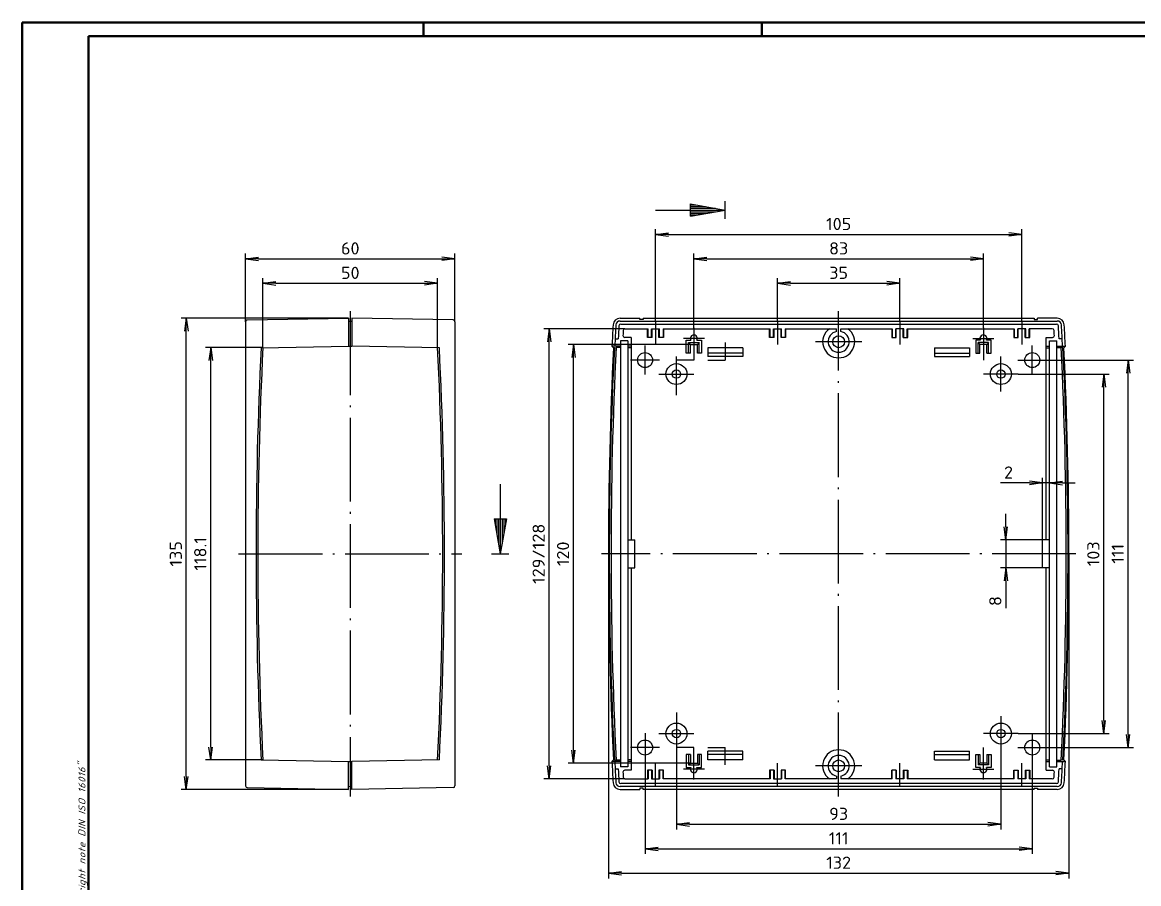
# Model space of a CAD drawing. Header units: millimetres. Extents: x 1 to 593, y 1 to 419.
# Drawn here: x 1 to 321, y 172.2 to 419 of the extents above; entities that cross this region are included whole.
import ezdxf

# ---------------------------------------------------------------- set-up
doc = ezdxf.new("R2010")
doc.units = ezdxf.units.MM
doc.linetypes.add('ACAD_ISO04W100', pattern=[30.5, 24, -3, 0.5, -3])
doc.styles.get("Standard").update_dxf_attribs({"font": 'isocp.shx', "width": 1.2})
doc.dimstyles.new('phoenix', dxfattribs={"dimtxt": 2.5, "dimasz": 3.72, "dimexe": 1.5, "dimexo": 0, "dimgap": 0.5, "dimtad": 1, "dimdec": 6, "dimdsep": 46, "dimtxsty": 'Standard', "dimblk": '_OPEN15', "dimcen": 0, "dimclrd": 1, "dimclre": 1, "dimclrt": 5, "dimadec": 4, "dimazin": 2, "dimtfac": 0.666667, "dimtdec": 6, "dimtmove": 0, "dimatfit": 0, "dimldrblk": '_OPEN15', "dimfxl": 1, "dimtolj": 1, "dimlwd": 25, "dimlwe": 25, "dimarcsym": 0})

# ---------------------------------------------------------------- blocks, each defined once
blk = doc.blocks.new('_OPEN15', base_point=(1, 0))
at = {"color": 0, "linetype": 'ByBlock'}
for p, q in [((1, 0), (0, 0.132)), ((0, 0), (1, 0)), ((1, 0), (0, -0.132))]:
    blk.add_line(p, q, dxfattribs=at)
blk = doc.blocks.new('*D107')
at = {"color": 1, "linetype": 'Continuous', "lineweight": 25}
for p, q in [((65, 333.22), (65, 352.73)), ((125, 333.22), (125, 352.73)), ((68.72, 351.23), (121.28, 351.23))]:
    blk.add_line(p, q, dxfattribs=at)
at = {"color": 1, "linetype": 'Continuous', "lineweight": 25, "xscale": 3.72, "yscale": 3.72, "zscale": 3.72, "rotation": 180}
blk.add_blockref('_OPEN15', (65, 351.23), dxfattribs=at)
at = {"color": 1, "linetype": 'Continuous', "lineweight": 25, "xscale": 3.72, "yscale": 3.72, "zscale": 3.72}
blk.add_blockref('_OPEN15', (125, 351.23), dxfattribs=at)
at = {"color": 5, "linetype": 'Continuous', "insert": (95, 354.23), "char_height": 3.5, "attachment_point": 5}
blk.add_mtext('\\A1;60', dxfattribs=at)
blk = doc.blocks.new('*D106')
at = {"color": 1, "linetype": 'Continuous', "lineweight": 25}
for p, q in [((69.95, 325.8), (69.95, 345.73)), ((120.05, 325.8), (120.05, 345.73)), ((73.67, 344.23), (116.33, 344.23))]:
    blk.add_line(p, q, dxfattribs=at)
at = {"color": 1, "linetype": 'Continuous', "lineweight": 25, "xscale": 3.72, "yscale": 3.72, "zscale": 3.72, "rotation": 180}
blk.add_blockref('_OPEN15', (69.95, 344.23), dxfattribs=at)
at = {"color": 1, "linetype": 'Continuous', "lineweight": 25, "xscale": 3.72, "yscale": 3.72, "zscale": 3.72}
blk.add_blockref('_OPEN15', (120.05, 344.23), dxfattribs=at)
at = {"color": 5, "linetype": 'Continuous', "insert": (95, 347.23), "char_height": 3.5, "attachment_point": 5}
blk.add_mtext('\\A1;50', dxfattribs=at)
blk = doc.blocks.new('*D105')
at = {"color": 1, "linetype": 'Continuous', "lineweight": 25}
for p, q in [((69.95, 325.8), (53.5, 325.8)), ((55, 211.38), (55, 322.08)), ((69.95, 207.66), (53.5, 207.66))]:
    blk.add_line(p, q, dxfattribs=at)
at = {"color": 1, "linetype": 'Continuous', "lineweight": 25, "xscale": 3.72, "yscale": 3.72, "zscale": 3.72}
for p, rotation in [((55, 325.8), 90), ((55, 207.66), 270)]:
    blk.add_blockref('_OPEN15', p, dxfattribs=dict(at, rotation=rotation))
at = {"color": 5, "linetype": 'Continuous', "insert": (52, 266.73), "char_height": 3.5, "attachment_point": 5, "rotation": 90}
blk.add_mtext('\\A1;118.1', dxfattribs=at)
blk = doc.blocks.new('*D86')
at = {"color": 1, "linetype": 'Continuous', "lineweight": 25}
for p, q in [((94.5, 334.23), (46.5, 334.23)), ((48, 202.95), (48, 330.51)), ((94.5, 199.23), (46.5, 199.23))]:
    blk.add_line(p, q, dxfattribs=at)
at = {"color": 1, "linetype": 'Continuous', "lineweight": 25, "xscale": 3.72, "yscale": 3.72, "zscale": 3.72}
for p, rotation in [((48, 334.23), 90), ((48, 199.23), 270)]:
    blk.add_blockref('_OPEN15', p, dxfattribs=dict(at, rotation=rotation))
at = {"color": 5, "linetype": 'Continuous', "insert": (45, 266.73), "char_height": 3.5, "attachment_point": 5, "rotation": 90}
blk.add_mtext('\\A1;135', dxfattribs=at)
blk = doc.blocks.new('*D104')
at = {"color": 1, "linetype": 'Continuous', "lineweight": 25}
for p, q in [((192.5, 326.73), (157.5, 326.73)), ((159, 210.45), (159, 323.01)), ((192.5, 206.73), (157.5, 206.73))]:
    blk.add_line(p, q, dxfattribs=at)
at = {"color": 1, "linetype": 'Continuous', "lineweight": 25, "xscale": 3.72, "yscale": 3.72, "zscale": 3.72}
for p, rotation in [((159, 326.73), 90), ((159, 206.73), 270)]:
    blk.add_blockref('_OPEN15', p, dxfattribs=dict(at, rotation=rotation))
at = {"color": 5, "linetype": 'Continuous', "insert": (156, 266.73), "char_height": 3.5, "attachment_point": 5, "rotation": 90}
blk.add_mtext('\\A1;120', dxfattribs=at)
blk = doc.blocks.new('*D103')
at = {"color": 1, "linetype": 'Continuous', "lineweight": 25}
for p, q in [((173.75, 331.23), (150.5, 331.23)), ((152, 205.95), (152, 327.51)), ((173.75, 202.23), (150.5, 202.23))]:
    blk.add_line(p, q, dxfattribs=at)
at = {"color": 1, "linetype": 'Continuous', "lineweight": 25, "xscale": 3.72, "yscale": 3.72, "zscale": 3.72}
for p, rotation in [((152, 331.23), 90), ((152, 202.23), 270)]:
    blk.add_blockref('_OPEN15', p, dxfattribs=dict(at, rotation=rotation))
at = {"color": 5, "linetype": 'Continuous', "insert": (149, 266.73), "char_height": 3.5, "attachment_point": 5, "rotation": 90}
blk.add_mtext('\\A1;129/128', dxfattribs=at)
blk = doc.blocks.new('*D102')
at = {"color": 1, "linetype": 'Continuous', "lineweight": 25}
for p, q in [((217.5, 333.23), (217.5, 345.73)), ((252.5, 333.23), (252.5, 345.73)), ((221.22, 344.23), (248.78, 344.23))]:
    blk.add_line(p, q, dxfattribs=at)
at = {"color": 1, "linetype": 'Continuous', "lineweight": 25, "xscale": 3.72, "yscale": 3.72, "zscale": 3.72, "rotation": 180}
blk.add_blockref('_OPEN15', (217.5, 344.23), dxfattribs=at)
at = {"color": 1, "linetype": 'Continuous', "lineweight": 25, "xscale": 3.72, "yscale": 3.72, "zscale": 3.72}
blk.add_blockref('_OPEN15', (252.5, 344.23), dxfattribs=at)
at = {"color": 5, "linetype": 'Continuous', "insert": (235, 347.23), "char_height": 3.5, "attachment_point": 5}
blk.add_mtext('\\A1;35', dxfattribs=at)
blk = doc.blocks.new('*D101')
at = {"color": 1, "linetype": 'Continuous', "lineweight": 25}
for p, q in [((193.5, 331.23), (193.5, 352.73)), ((276.5, 331.43), (276.5, 352.73)), ((197.22, 351.23), (272.78, 351.23))]:
    blk.add_line(p, q, dxfattribs=at)
at = {"color": 1, "linetype": 'Continuous', "lineweight": 25, "xscale": 3.72, "yscale": 3.72, "zscale": 3.72, "rotation": 180}
blk.add_blockref('_OPEN15', (193.5, 351.23), dxfattribs=at)
at = {"color": 1, "linetype": 'Continuous', "lineweight": 25, "xscale": 3.72, "yscale": 3.72, "zscale": 3.72}
blk.add_blockref('_OPEN15', (276.5, 351.23), dxfattribs=at)
at = {"color": 5, "linetype": 'Continuous', "insert": (235, 354.23), "char_height": 3.5, "attachment_point": 5}
blk.add_mtext('\\A1;83', dxfattribs=at)
blk = doc.blocks.new('*D100')
at = {"color": 1, "linetype": 'Continuous', "lineweight": 25}
for p, q in [((182.5, 333.23), (182.5, 359.73)), ((287.5, 333.23), (287.5, 359.73)), ((186.22, 358.23), (283.78, 358.23))]:
    blk.add_line(p, q, dxfattribs=at)
at = {"color": 1, "linetype": 'Continuous', "lineweight": 25, "xscale": 3.72, "yscale": 3.72, "zscale": 3.72, "rotation": 180}
blk.add_blockref('_OPEN15', (182.5, 358.23), dxfattribs=at)
at = {"color": 1, "linetype": 'Continuous', "lineweight": 25, "xscale": 3.72, "yscale": 3.72, "zscale": 3.72}
blk.add_blockref('_OPEN15', (287.5, 358.23), dxfattribs=at)
at = {"color": 5, "linetype": 'Continuous', "insert": (235, 361.23), "char_height": 3.5, "attachment_point": 5}
blk.add_mtext('\\A1;105', dxfattribs=at)
blk = doc.blocks.new('*D99')
at = {"color": 1, "linetype": 'Continuous', "lineweight": 25}
for p, q in [((286.5, 318.23), (312.5, 318.23)), ((311, 218.95), (311, 314.51)), ((286.5, 215.23), (312.5, 215.23))]:
    blk.add_line(p, q, dxfattribs=at)
at = {"color": 1, "linetype": 'Continuous', "lineweight": 25, "xscale": 3.72, "yscale": 3.72, "zscale": 3.72}
for p, rotation in [((311, 318.23), 90), ((311, 215.23), 270)]:
    blk.add_blockref('_OPEN15', p, dxfattribs=dict(at, rotation=rotation))
at = {"color": 5, "linetype": 'Continuous', "insert": (308, 266.73), "char_height": 3.5, "attachment_point": 5, "rotation": 90}
blk.add_mtext('\\A1;103', dxfattribs=at)
blk = doc.blocks.new('*D98')
at = {"color": 1, "linetype": 'Continuous', "lineweight": 25}
for p, q in [((294.65, 322.23), (319.5, 322.23)), ((318, 214.95), (318, 318.51)), ((294.65, 211.23), (319.5, 211.23))]:
    blk.add_line(p, q, dxfattribs=at)
at = {"color": 1, "linetype": 'Continuous', "lineweight": 25, "xscale": 3.72, "yscale": 3.72, "zscale": 3.72}
for p, rotation in [((318, 322.23), 90), ((318, 211.23), 270)]:
    blk.add_blockref('_OPEN15', p, dxfattribs=dict(at, rotation=rotation))
at = {"color": 5, "linetype": 'Continuous', "insert": (315, 266.73), "char_height": 3.5, "attachment_point": 5, "rotation": 90}
blk.add_mtext('\\A1;111', dxfattribs=at)
blk = doc.blocks.new('*D97')
at = {"color": 1, "linetype": 'Continuous', "lineweight": 25}
for p, q in [((282.91, 274.45), (282.91, 278.17)), ((293.4, 270.73), (281.41, 270.73)), ((282.91, 270.73), (282.91, 262.73)), ((293.4, 262.73), (281.41, 262.73)), ((282.91, 259.01), (282.91, 251.11))]:
    blk.add_line(p, q, dxfattribs=at)
at = {"color": 1, "linetype": 'Continuous', "lineweight": 25, "xscale": 3.72, "yscale": 3.72, "zscale": 3.72}
for p, rotation in [((282.91, 270.73), 270), ((282.91, 262.73), 90)]:
    blk.add_blockref('_OPEN15', p, dxfattribs=dict(at, rotation=rotation))
at = {"color": 5, "linetype": 'Continuous', "insert": (279.91, 253.2), "char_height": 3.5, "attachment_point": 5, "rotation": 90}
blk.add_mtext('\\A1;8', dxfattribs=at)
blk = doc.blocks.new('*D96')
at = {"color": 1, "linetype": 'Continuous', "lineweight": 25}
for p, q in [((293.4, 270.73), (293.4, 288.52)), ((295.4, 270.73), (295.4, 288.52)), ((289.68, 287.02), (281.42, 287.02)), ((295.4, 287.02), (293.4, 287.02)), ((299.12, 287.02), (302.84, 287.02))]:
    blk.add_line(p, q, dxfattribs=at)
at = {"color": 1, "linetype": 'Continuous', "lineweight": 25, "xscale": 3.72, "yscale": 3.72, "zscale": 3.72}
blk.add_blockref('_OPEN15', (293.4, 287.02), dxfattribs=at)
at = {"color": 1, "linetype": 'Continuous', "lineweight": 25, "xscale": 3.72, "yscale": 3.72, "zscale": 3.72, "rotation": 180}
blk.add_blockref('_OPEN15', (295.4, 287.02), dxfattribs=at)
at = {"color": 5, "linetype": 'Continuous', "insert": (283.69, 290.02), "char_height": 3.5, "attachment_point": 5}
blk.add_mtext('\\A1;2', dxfattribs=at)
blk = doc.blocks.new('*D95')
at = {"color": 1, "linetype": 'Continuous', "lineweight": 25}
for p, q in [((188.5, 210.23), (188.5, 187.73)), ((281.5, 210.23), (281.5, 187.73)), ((192.22, 189.23), (277.78, 189.23))]:
    blk.add_line(p, q, dxfattribs=at)
at = {"color": 1, "linetype": 'Continuous', "lineweight": 25, "xscale": 3.72, "yscale": 3.72, "zscale": 3.72, "rotation": 180}
blk.add_blockref('_OPEN15', (188.5, 189.23), dxfattribs=at)
at = {"color": 1, "linetype": 'Continuous', "lineweight": 25, "xscale": 3.72, "yscale": 3.72, "zscale": 3.72}
blk.add_blockref('_OPEN15', (281.5, 189.23), dxfattribs=at)
at = {"color": 5, "linetype": 'Continuous', "insert": (235, 192.23), "char_height": 3.5, "attachment_point": 5}
blk.add_mtext('\\A1;93', dxfattribs=at)
blk = doc.blocks.new('*D94')
at = {"color": 1, "linetype": 'Continuous', "lineweight": 25}
for p, q in [((179.5, 207.08), (179.5, 180.73)), ((290.5, 207.08), (290.5, 180.73)), ((183.22, 182.23), (286.78, 182.23))]:
    blk.add_line(p, q, dxfattribs=at)
at = {"color": 1, "linetype": 'Continuous', "lineweight": 25, "xscale": 3.72, "yscale": 3.72, "zscale": 3.72, "rotation": 180}
blk.add_blockref('_OPEN15', (179.5, 182.23), dxfattribs=at)
at = {"color": 1, "linetype": 'Continuous', "lineweight": 25, "xscale": 3.72, "yscale": 3.72, "zscale": 3.72}
blk.add_blockref('_OPEN15', (290.5, 182.23), dxfattribs=at)
at = {"color": 5, "linetype": 'Continuous', "insert": (235, 185.23), "char_height": 3.5, "attachment_point": 5}
blk.add_mtext('\\A1;111', dxfattribs=at)
blk = doc.blocks.new('*D85')
at = {"color": 1, "linetype": 'Continuous', "lineweight": 25}
for p, q in [((169, 266.73), (169, 173.73)), ((301, 266.73), (301, 173.73)), ((172.72, 175.23), (297.28, 175.23))]:
    blk.add_line(p, q, dxfattribs=at)
at = {"color": 1, "linetype": 'Continuous', "lineweight": 25, "xscale": 3.72, "yscale": 3.72, "zscale": 3.72, "rotation": 180}
blk.add_blockref('_OPEN15', (169, 175.23), dxfattribs=at)
at = {"color": 1, "linetype": 'Continuous', "lineweight": 25, "xscale": 3.72, "yscale": 3.72, "zscale": 3.72}
blk.add_blockref('_OPEN15', (301, 175.23), dxfattribs=at)
at = {"color": 5, "linetype": 'Continuous', "insert": (235, 178.23), "char_height": 3.5, "attachment_point": 5}
blk.add_mtext('\\A1;132', dxfattribs=at)

msp = doc.modelspace()

# ---------------------------------------------------------------- linework, layer by layer
at = {"color": 1, "linetype": 'Continuous', "lineweight": 50}
for p, q in [((1, 1), (1, 419)), ((1, 419), (593, 419)), ((116, 419), (116, 415)), ((213, 419), (213, 415))]:
    msp.add_line(p, q, dxfattribs=at)
at = {"color": 3, "linetype": 'Continuous', "lineweight": 50}
for p, q in [((20, 415), (589, 415)), ((20, 5), (20, 415))]:
    msp.add_line(p, q, dxfattribs=at)
at = {"color": 3, "linetype": 'Continuous'}
for p, q in [((182.5, 365.227033), (202.5, 365.227033)), ((192.5, 363.463763), (192.5, 366.990303)), ((192.5, 366.990303), (202.5, 365.227033)), ((192.5, 366.727033), (193.993077, 366.727033)), ((192.5, 366.227033), (196.828718, 366.227033)), ((192.5, 365.727033), (199.664359, 365.727033)), ((192.5, 363.463763), (202.5, 365.227033)), ((202.5, 362.727033), (202.5, 367.727033)), ((192.5, 364.727033), (199.664359, 364.727033)), ((192.5, 364.227033), (196.828718, 364.227033)), ((192.5, 363.727033), (193.993077, 363.727033)), ((202.5, 327.227033), (202.5, 322.227033)), ((188.5, 312.227033), (188.5, 322.227033)), ((193.5, 322.227033), (188.5, 322.227033)), ((197.5, 322.227033), (202.5, 322.227033)), ((138, 286.727033), (138, 266.727033)), ((136.23673, 276.727033), (139.76327, 276.727033)), ((136.23673, 276.727033), (138, 266.727033)), ((136.5, 276.727033), (136.5, 275.233956)), ((137, 276.727033), (137, 272.398315)), ((137.5, 276.727033), (137.5, 269.562674)), ((139.76327, 276.727033), (138, 266.727033)), ((138.5, 276.727033), (138.5, 269.562674)), ((139, 276.727033), (139, 272.398315)), ((139.5, 276.727033), (139.5, 275.233956)), ((135.5, 266.727033), (140.5, 266.727033)), ((188.5, 221.227033), (188.5, 211.227033)), ((193.5, 211.227033), (188.5, 211.227033)), ((197.5, 211.227033), (202.5, 211.227033)), ((202.5, 206.227033), (202.5, 211.227033))]:
    msp.add_line(p, q, dxfattribs=at)
at = {"color": 1, "linetype": 'ACAD_ISO04W100'}
for p, q in [((95, 336.227033), (95, 197.227033)), ((235, 197.227033), (235, 336.227033)), ((182.5, 333.227033), (182.5, 326.727033)), ((217.5, 333.227033), (217.5, 326.727033)), ((252.5, 333.227033), (252.5, 326.727033)), ((287.5, 333.227033), (287.5, 326.727033)), ((193.5, 331.427033), (193.5, 322.227033)), ((276.5, 331.427033), (276.5, 322.227033)), ((196.5, 328.427033), (190.5, 328.427033)), ((241.6, 327.477033), (228.4, 327.477033)), ((273.5, 328.427033), (279.5, 328.427033)), ((179.5, 318.077033), (179.5, 326.377033)), ((188.5, 313.227033), (188.5, 323.227033)), ((281.5, 313.227033), (281.5, 323.227033)), ((290.5, 318.077033), (290.5, 326.377033)), ((183.65, 322.227033), (175.35, 322.227033)), ((286.35, 322.227033), (294.65, 322.227033)), ((183.5, 318.227033), (193.5, 318.227033)), ((286.5, 318.227033), (276.5, 318.227033)), ((63, 266.727033), (127, 266.727033)), ((303, 266.727033), (167, 266.727033)), ((188.5, 220.227033), (188.5, 210.227033)), ((281.5, 220.227033), (281.5, 210.227033)), ((179.5, 215.377033), (179.5, 207.077033)), ((183.5, 215.227033), (193.5, 215.227033)), ((286.5, 215.227033), (276.5, 215.227033)), ((290.5, 215.377033), (290.5, 207.077033)), ((183.65, 211.227033), (175.35, 211.227033)), ((193.5, 202.027033), (193.5, 211.227033)), ((276.5, 202.027033), (276.5, 211.227033)), ((286.35, 211.227033), (294.65, 211.227033)), ((182.5, 200.227033), (182.5, 206.727033)), ((196.5, 205.027033), (190.5, 205.027033)), ((217.5, 200.227033), (217.5, 206.727033)), ((241.6, 205.977033), (228.4, 205.977033)), ((252.5, 200.227033), (252.5, 206.727033)), ((273.5, 205.027033), (279.5, 205.027033)), ((287.5, 200.227033), (287.5, 206.727033))]:
    msp.add_line(p, q, dxfattribs=at)
at = {"color": 7, "linetype": 'Continuous'}
for p, q in [((65, 333.22076), (65, 200.233306)), ((65.491274, 333.720684), (94.5, 334.227033)), ((94.5, 334.227033), (94.5, 326.227033)), ((94.5, 333.339545), (95.5, 333.427033)), ((95.5, 334.227033), (95.5, 326.227033)), ((124.508726, 333.720684), (95.5, 334.227033)), ((125, 333.22076), (125, 200.233306)), ((172.329369, 334.227033), (178, 334.227033)), ((172.329369, 333.427033), (297.670631, 333.427033)), ((178, 333.827033), (178, 334.227033)), ((179, 333.827033), (178, 333.827033)), ((179, 334.227033), (179, 333.827033)), ((179, 334.227033), (291, 334.227033)), ((291, 334.227033), (291, 333.827033)), ((291, 333.827033), (292, 333.827033)), ((292, 333.827033), (292, 334.227033)), ((297.670631, 334.227033), (292, 334.227033)), ((172.518733, 332.527033), (297.481267, 332.527033)), ((173.750326, 331.227033), (180.35, 331.227033)), ((180.2, 328.727033), (180.2, 331.227033)), ((180.35, 328.727033), (180.35, 331.227033)), ((181.35, 328.727033), (181.35, 331.227033)), ((181.35, 331.227033), (183.65, 331.227033)), ((181.5, 328.727033), (181.5, 331.227033)), ((183.5, 328.727033), (183.5, 331.227033)), ((183.65, 328.727033), (183.65, 331.227033)), ((184.65, 331.227033), (184.65, 328.727033)), ((184.65, 331.227033), (215.35, 331.227033)), ((184.8, 331.227033), (184.8, 328.727033)), ((215.2, 328.727033), (215.2, 331.227033)), ((215.35, 328.727033), (215.35, 331.227033)), ((216.35, 328.727033), (216.35, 331.227033)), ((216.35, 331.227033), (218.65, 331.227033)), ((216.5, 328.727033), (216.5, 331.227033)), ((218.5, 328.727033), (218.5, 331.227033)), ((218.65, 328.727033), (218.65, 331.227033)), ((219.65, 331.227033), (219.65, 328.727033)), ((219.65, 331.227033), (234.4, 331.227033)), ((219.8, 331.227033), (219.8, 328.727033)), ((234.4, 330.416421), (234.4, 331.227033)), ((235.6, 331.227033), (250.35, 331.227033)), ((235.6, 330.416421), (235.6, 331.227033)), ((250.2, 331.227033), (250.2, 328.727033)), ((250.35, 331.227033), (250.35, 328.727033)), ((251.35, 328.727033), (251.35, 331.227033)), ((253.65, 331.227033), (251.35, 331.227033)), ((251.5, 328.727033), (251.5, 331.227033)), ((253.5, 328.727033), (253.5, 331.227033)), ((253.65, 328.727033), (253.65, 331.227033)), ((254.65, 328.727033), (254.65, 331.227033)), ((254.65, 331.227033), (285.35, 331.227033)), ((254.8, 328.727033), (254.8, 331.227033)), ((285.2, 331.227033), (285.2, 328.727033)), ((285.35, 331.227033), (285.35, 328.727033)), ((286.35, 328.727033), (286.35, 331.227033)), ((288.65, 331.227033), (286.35, 331.227033)), ((286.5, 328.727033), (286.5, 331.227033)), ((288.5, 328.727033), (288.5, 331.227033)), ((288.65, 328.727033), (288.65, 331.227033)), ((296.249674, 331.227033), (289.65, 331.227033)), ((289.65, 328.727033), (289.65, 331.227033)), ((289.8, 328.727033), (289.8, 331.227033)), ((170.920607, 328.327033), (171.821798, 328.327033)), ((172.5, 327.727033), (172.5, 205.727033)), ((174.6, 327.727033), (172.5, 327.727033)), ((175.5, 328.727033), (173.670921, 328.727033)), ((174.6, 327.727033), (174.6, 205.727033)), ((175.5, 328.727033), (175.5, 270.727033)), ((181.5, 328.727033), (180.2, 328.727033)), ((184.8, 328.727033), (183.5, 328.727033)), ((191.3, 324.227033), (191.3, 327.927033)), ((191.3, 327.927033), (192.633975, 327.927033)), ((192, 327.227033), (195, 327.227033)), ((192, 327.227033), (192.5, 326.727033)), ((192, 324.227033), (192, 327.227033)), ((192.5, 326.727033), (194.5, 326.727033)), ((192.5, 324.227033), (192.5, 326.727033)), ((194.366025, 327.927033), (195.7, 327.927033)), ((195, 327.227033), (194.5, 326.727033)), ((194.5, 324.227033), (194.5, 326.727033)), ((195, 324.227033), (195, 327.227033)), ((195.7, 327.927033), (195.7, 324.227033)), ((216.5, 328.727033), (215.2, 328.727033)), ((219.8, 328.727033), (218.5, 328.727033)), ((250.2, 328.727033), (251.5, 328.727033)), ((253.5, 328.727033), (254.8, 328.727033)), ((274.3, 327.927033), (274.3, 324.227033)), ((275.633975, 327.927033), (274.3, 327.927033)), ((275, 324.227033), (275, 327.227033)), ((275, 327.227033), (275.5, 326.727033)), ((278, 327.227033), (275, 327.227033)), ((277.5, 326.727033), (275.5, 326.727033)), ((275.5, 324.227033), (275.5, 326.727033)), ((278.7, 327.927033), (277.366025, 327.927033)), ((278, 327.227033), (277.5, 326.727033)), ((277.5, 324.227033), (277.5, 326.727033)), ((278, 324.227033), (278, 327.227033)), ((278.7, 324.227033), (278.7, 327.927033)), ((285.2, 328.727033), (286.5, 328.727033)), ((288.5, 328.727033), (289.8, 328.727033)), ((294.5, 328.727033), (296.329079, 328.727033)), ((294.5, 270.727033), (294.5, 328.727033)), ((295.4, 205.727033), (295.4, 327.727033)), ((295.4, 327.727033), (297.5, 327.727033)), ((297.5, 205.727033), (297.5, 327.727033)), ((299.079393, 328.327033), (298.178202, 328.327033)), ((69.453782, 325.78985), (94.5, 326.227033)), ((94.5, 326.227033), (95.5, 326.227033)), ((120.546218, 325.78985), (95.5, 326.227033)), ((172.5, 326.227033), (170.013453, 326.227033)), ((170.454388, 325.78985), (170.013453, 326.227033)), ((170.704692, 325.78985), (170.454388, 325.78985)), ((170.704692, 325.78985), (171.20573, 325.798596)), ((172.5, 325.798596), (171.20573, 325.798596)), ((175.5, 326.227033), (174.6, 326.227033)), ((175.5, 325.781929), (174.6, 325.781929)), ((192.5, 324.227033), (191.3, 324.227033)), ((195.7, 324.227033), (194.5, 324.227033)), ((197.5, 325.727033), (197.5, 323.227033)), ((207.5, 325.727033), (197.5, 325.727033)), ((207.5, 324.227033), (197.5, 324.227033)), ((207.5, 323.227033), (197.5, 323.227033)), ((207.5, 325.727033), (207.5, 323.227033)), ((262.5, 325.727033), (262.5, 323.227033)), ((262.5, 325.727033), (272.5, 325.727033)), ((262.5, 324.227033), (272.5, 324.227033)), ((262.5, 323.227033), (272.5, 323.227033)), ((272.5, 325.727033), (272.5, 323.227033)), ((274.3, 324.227033), (275.5, 324.227033)), ((277.5, 324.227033), (278.7, 324.227033)), ((294.5, 326.227033), (295.4, 326.227033)), ((294.5, 325.781929), (295.4, 325.781929)), ((297.5, 326.227033), (299.986547, 326.227033)), ((297.5, 325.798596), (298.79427, 325.798596)), ((299.295308, 325.78985), (298.79427, 325.798596)), ((299.295308, 325.78985), (299.545612, 325.78985)), ((299.545612, 325.78985), (299.986547, 326.227033)), ((174.6, 270.727033), (176.6, 270.727033)), ((176.6, 262.727033), (176.6, 270.727033)), ((295.4, 270.727033), (293.4, 270.727033)), ((293.4, 262.727033), (293.4, 270.727033)), ((174.6, 262.727033), (176.6, 262.727033)), ((175.5, 262.727033), (175.5, 204.727033)), ((295.4, 262.727033), (293.4, 262.727033)), ((294.5, 204.727033), (294.5, 262.727033)), ((192.5, 209.227033), (191.3, 209.227033)), ((191.3, 209.227033), (191.3, 205.527033)), ((192, 209.227033), (192, 206.227033)), ((192.5, 209.227033), (192.5, 206.727033)), ((195.7, 209.227033), (194.5, 209.227033)), ((194.5, 209.227033), (194.5, 206.727033)), ((195, 209.227033), (195, 206.227033)), ((195.7, 205.527033), (195.7, 209.227033)), ((197.5, 207.727033), (197.5, 210.227033)), ((207.5, 210.227033), (197.5, 210.227033)), ((207.5, 209.227033), (197.5, 209.227033)), ((207.5, 207.727033), (207.5, 210.227033)), ((262.5, 207.727033), (262.5, 210.227033)), ((262.5, 210.227033), (272.5, 210.227033)), ((262.5, 209.227033), (272.5, 209.227033)), ((272.5, 207.727033), (272.5, 210.227033)), ((274.3, 209.227033), (275.5, 209.227033)), ((274.3, 205.527033), (274.3, 209.227033)), ((275, 209.227033), (275, 206.227033)), ((275.5, 209.227033), (275.5, 206.727033)), ((277.5, 209.227033), (277.5, 206.727033)), ((277.5, 209.227033), (278.7, 209.227033)), ((278, 209.227033), (278, 206.227033)), ((278.7, 209.227033), (278.7, 205.527033)), ((69.453782, 207.664217), (94.5, 207.227033)), ((94.5, 207.227033), (95.5, 207.227033)), ((94.5, 199.227033), (94.5, 207.227033)), ((120.546218, 207.664217), (95.5, 207.227033)), ((95.5, 199.227033), (95.5, 207.227033)), ((170.454388, 207.664217), (170.013453, 207.227033)), ((172.5, 207.227033), (170.013453, 207.227033)), ((170.704692, 207.664217), (170.454388, 207.664217)), ((170.704692, 207.664217), (171.20573, 207.655471)), ((170.920607, 205.127033), (171.821798, 205.127033)), ((172.5, 207.655471), (171.20573, 207.655471)), ((174.6, 205.727033), (172.5, 205.727033)), ((175.5, 207.672137), (174.6, 207.672137)), ((175.5, 207.227033), (174.6, 207.227033)), ((191.3, 205.527033), (192.633975, 205.527033)), ((192, 206.227033), (192.5, 206.727033)), ((192, 206.227033), (195, 206.227033)), ((192.5, 206.727033), (194.5, 206.727033)), ((194.366025, 205.527033), (195.7, 205.527033)), ((195, 206.227033), (194.5, 206.727033)), ((207.5, 207.727033), (197.5, 207.727033)), ((262.5, 207.727033), (272.5, 207.727033)), ((275.633975, 205.527033), (274.3, 205.527033)), ((275, 206.227033), (275.5, 206.727033)), ((278, 206.227033), (275, 206.227033)), ((277.5, 206.727033), (275.5, 206.727033)), ((278.7, 205.527033), (277.366025, 205.527033)), ((278, 206.227033), (277.5, 206.727033)), ((294.5, 207.672137), (295.4, 207.672137)), ((294.5, 207.227033), (295.4, 207.227033)), ((295.4, 205.727033), (297.5, 205.727033)), ((297.5, 207.655471), (298.79427, 207.655471)), ((297.5, 207.227033), (299.986547, 207.227033)), ((299.079393, 205.127033), (298.178202, 205.127033)), ((299.295308, 207.664217), (298.79427, 207.655471)), ((299.295308, 207.664217), (299.545612, 207.664217)), ((299.545612, 207.664217), (299.986547, 207.227033)), ((175.5, 204.727033), (173.670921, 204.727033)), ((173.750326, 202.227033), (180.35, 202.227033)), ((181.5, 204.727033), (180.2, 204.727033)), ((180.2, 204.727033), (180.2, 202.227033)), ((180.35, 204.727033), (180.35, 202.227033)), ((181.35, 204.727033), (181.35, 202.227033)), ((181.35, 202.227033), (183.65, 202.227033)), ((181.5, 204.727033), (181.5, 202.227033)), ((184.8, 204.727033), (183.5, 204.727033)), ((183.5, 204.727033), (183.5, 202.227033)), ((183.65, 204.727033), (183.65, 202.227033)), ((184.65, 202.227033), (184.65, 204.727033)), ((215.35, 202.227033), (184.65, 202.227033)), ((184.8, 202.227033), (184.8, 204.727033)), ((216.5, 204.727033), (215.2, 204.727033)), ((215.2, 204.727033), (215.2, 202.227033)), ((215.35, 204.727033), (215.35, 202.227033)), ((216.35, 204.727033), (216.35, 202.227033)), ((216.35, 202.227033), (218.65, 202.227033)), ((216.5, 204.727033), (216.5, 202.227033)), ((219.8, 204.727033), (218.5, 204.727033)), ((218.5, 204.727033), (218.5, 202.227033)), ((218.65, 204.727033), (218.65, 202.227033)), ((219.65, 202.227033), (219.65, 204.727033)), ((234.4, 202.227033), (219.65, 202.227033)), ((219.8, 202.227033), (219.8, 204.727033)), ((234.4, 203.037646), (234.4, 202.227033)), ((235.6, 203.037646), (235.6, 202.227033)), ((250.35, 202.227033), (235.6, 202.227033)), ((250.2, 202.227033), (250.2, 204.727033)), ((251.5, 204.727033), (250.2, 204.727033)), ((250.35, 202.227033), (250.35, 204.727033)), ((251.35, 204.727033), (251.35, 202.227033)), ((253.65, 202.227033), (251.35, 202.227033)), ((251.5, 204.727033), (251.5, 202.227033)), ((253.5, 204.727033), (254.8, 204.727033)), ((253.5, 204.727033), (253.5, 202.227033)), ((253.65, 204.727033), (253.65, 202.227033)), ((254.65, 204.727033), (254.65, 202.227033)), ((285.35, 202.227033), (254.65, 202.227033)), ((254.8, 204.727033), (254.8, 202.227033)), ((285.2, 204.727033), (286.5, 204.727033)), ((285.2, 202.227033), (285.2, 204.727033)), ((285.35, 202.227033), (285.35, 204.727033)), ((286.35, 204.727033), (286.35, 202.227033)), ((288.65, 202.227033), (286.35, 202.227033)), ((286.5, 204.727033), (286.5, 202.227033)), ((288.5, 204.727033), (289.8, 204.727033)), ((288.5, 204.727033), (288.5, 202.227033)), ((288.65, 204.727033), (288.65, 202.227033)), ((289.65, 204.727033), (289.65, 202.227033)), ((296.249674, 202.227033), (289.65, 202.227033)), ((289.8, 204.727033), (289.8, 202.227033)), ((294.5, 204.727033), (296.329079, 204.727033)), ((65.491274, 199.733382), (94.5, 199.227033)), ((94.5, 200.114522), (95.5, 200.027033)), ((124.508726, 199.733382), (95.5, 199.227033)), ((297.670631, 200.027033), (172.329369, 200.027033)), ((172.329369, 199.227033), (178, 199.227033)), ((297.481267, 200.927033), (172.518733, 200.927033)), ((178, 199.627033), (178, 199.227033)), ((179, 199.627033), (178, 199.627033)), ((179, 199.227033), (179, 199.627033)), ((291, 199.227033), (179, 199.227033)), ((291, 199.627033), (292, 199.627033)), ((291, 199.227033), (291, 199.627033)), ((292, 199.627033), (292, 199.227033)), ((297.670631, 199.227033), (292, 199.227033))]:
    msp.add_line(p, q, dxfattribs=at)
for centre, radius in [((235, 327.477033), 1.7), ((179.5, 322.227033), 2.15), ((290.5, 322.227033), 2.15), ((188.5, 318.227033), 3), ((281.5, 318.227033), 3), ((188.5, 318.227033), 1.2), ((281.5, 318.227033), 1.2), ((188.5, 215.227033), 3), ((281.5, 215.227033), 3), ((188.5, 215.227033), 1.2), ((281.5, 215.227033), 1.2), ((179.5, 211.227033), 2.15), ((290.5, 211.227033), 2.15), ((235, 205.977033), 1.7)]:
    msp.add_circle(centre, radius, dxfattribs=at)
for centre, radius, start, end in [((65.5, 333.22076), 0.5, 91, 180), ((124.5, 333.22076), 0.5, 0, 89), ((172.329369, 332.227033), 2, 90, 176.86582152), ((172.329369, 332.227033), 1.2, 90, 176.86582152), ((297.670631, 332.227033), 2, 3.13417848, 90), ((297.670631, 332.227033), 1.2, 3.13417848, 90), ((1368.537441, 266.727033), 1200, 176.86582152, 177.157918908), ((1368.537441, 266.727033), 1199.2, 176.86582152, 177.156021365), ((1368.537441, 266.727033), 1198.3, 176.874878802, 177.053345289), ((172.518733, 332.027033), 0.5, 90, 176.8748788), ((1368.537441, 266.727033), 1197, 176.933823046, 177.005752849), ((173.750326, 330.727033), 0.5, 90, 176.93382305), ((235, 327.477033), 4.6, 125.39113728, 54.60886272), ((235, 327.477033), 3, 101.53695903, 78.46304097), ((296.249674, 330.727033), 0.5, 3.06617695, 90), ((-898.537441, 266.727033), 1197, 2.994247151, 3.066176954), ((297.481267, 332.027033), 0.5, 3.1251212, 90), ((-898.537441, 266.727033), 1198.3, 2.946654711, 3.125121198), ((-898.537441, 266.727033), 1199.2, 2.843978635, 3.13417848), ((-898.537441, 266.727033), 1200, 2.842081092, 3.13417848), ((173.670921, 329.227033), 0.5, 177.00575285, 270), ((193.5, 328.427033), 1, 330, 210), ((276.5, 328.427033), 1, 330, 210), ((296.329079, 329.227033), 0.5, 270, 2.99424715), ((1268.5, 266.727033), 1200.5, 177.179994346, 182.820005654), ((1268.5, 266.727033), 1200, 177.178400313, 182.821599687), ((-1078.5, 266.727033), 1200, 357.178400313, 2.821599687), ((-1078.5, 266.727033), 1200.5, 357.179994346, 2.820005654), ((1369, 266.727033), 1200, 177.178818394, 182.821181606), ((1369, 266.727033), 1199.75, 177.178230049, 182.821769951), ((-899, 266.727033), 1199.75, 357.178230049, 2.821769951), ((-899, 266.727033), 1200, 357.178818394, 2.821181606), ((235, 205.977033), 4.6, 305.39113728, 234.60886272), ((235, 205.977033), 3, 281.53695903, 258.46304097), ((1368.537441, 266.727033), 1200, 182.842081092, 183.13417848), ((1368.537441, 266.727033), 1199.2, 182.843978635, 183.13417848), ((1368.537441, 266.727033), 1198.3, 182.946654711, 183.125121198), ((193.5, 205.027033), 1, 150, 30), ((276.5, 205.027033), 1, 150, 30), ((-898.537441, 266.727033), 1198.3, 356.874878802, 357.053345289), ((-898.537441, 266.727033), 1199.2, 356.86582152, 357.156021365), ((-898.537441, 266.727033), 1200, 356.86582152, 357.157918908), ((173.670921, 204.227033), 0.5, 90, 182.99424715), ((1368.537441, 266.727033), 1197, 182.994247151, 183.066176954), ((173.750326, 202.727033), 0.5, 183.06617695, 270), ((296.249674, 202.727033), 0.5, 270, 356.93382305), ((296.329079, 204.227033), 0.5, 357.00575285, 90), ((-898.537441, 266.727033), 1197, 356.933823046, 357.005752849), ((65.5, 200.233306), 0.5, 180, 269), ((124.5, 200.233306), 0.5, 271, 0), ((172.329369, 201.227033), 2, 183.13417848, 270), ((172.329369, 201.227033), 1.2, 183.13417848, 270), ((172.518733, 201.427033), 0.5, 183.1251212, 270), ((297.481267, 201.427033), 0.5, 270, 356.8748788), ((297.670631, 201.227033), 1.2, 270, 356.86582152), ((297.670631, 201.227033), 2, 270, 356.86582152)]:
    msp.add_arc(centre, radius, start, end, dxfattribs=at)
at = {"color": 1, "linetype": 'Continuous'}
for centre, start, end in [((1369, 266.727033), 177.176634281, 182.823365719), ((-899, 266.727033), 357.176634281, 2.823365719)]:
    msp.add_arc(centre, 1199.25, start, end, dxfattribs=at)

# ---------------------------------------------------------------- texts
at = {"color": 7, "linetype": 'Continuous', "lineweight": 50, "insert": (19.702487, 55.393512), "char_height": 2, "attachment_point": 7, "rotation": 90}
msp.add_mtext('{\\T1.1;\\C1;"Schutzvermerk nach DIN ISO 16016 beachten" \\Q20;"Please pay attention to copyright note DIN ISO 16016"}', dxfattribs=at)

# ---------------------------------------------------------------- dimensions: what is measured, and where the dimension line sits
at = {"color": 7, "linetype": 'Continuous'}
for base, p1, p2, picture, middle in [((287.5, 358.227033), (182.5, 333.227033), (287.5, 333.227033), '*D100', (235, 358.227033)), ((125, 351.227033), (65, 333.22076), (125, 333.22076), '*D107', (95, 351.227033)), ((276.5, 351.227033), (193.5, 331.227033), (276.5, 331.427033), '*D101', (235, 351.227033)), ((252.5, 344.227033), (217.5, 333.227033), (252.5, 333.227033), '*D102', (235, 344.227033)), ((295.4, 287.024587), (293.4, 270.727033), (295.4, 270.727033), '*D96', (283.690549, 287.024587)), ((301, 175.227033), (169, 266.727033), (301, 266.727033), '*D85', (235, 175.227033)), ((281.5, 189.227033), (188.5, 210.227033), (281.5, 210.227033), '*D95', (235, 189.227033)), ((290.5, 182.227033), (179.5, 207.077033), (290.5, 207.077033), '*D94', (235, 182.227033))]:
    dim = msp.add_linear_dim(base=base, p1=p1, p2=p2, dimstyle='phoenix', override={"dimtxt": 3.5, "dimgap": 1.25, "dimdec": 5}, dxfattribs=at)
    dim.commit()
    dim.dimension.update_dxf_attribs({"geometry": picture, "text_midpoint": middle, "dimtype": 160})
dim = msp.add_linear_dim(base=(120.045181, 344.227033), p1=(69.954819, 325.798596), p2=(120.045181, 325.798596), text='50', dimstyle='phoenix', override={"dimtxt": 3.5, "dimgap": 1.25, "dimdec": 5}, dxfattribs=at)
dim.commit()
dim.dimension.update_dxf_attribs({"geometry": '*D106', "text_midpoint": (95, 344.227033), "dimtype": 160})
for base, p1, p2, picture, middle in [((48, 334.227033), (94.5, 199.227033), (94.5, 334.227033), '*D86', (48, 266.727033)), ((159, 326.727033), (192.5, 206.727033), (192.5, 326.727033), '*D104', (159, 266.727033)), ((318, 322.227033), (294.65, 211.227033), (294.65, 322.227033), '*D98', (318, 266.727033)), ((311, 318.227033), (286.5, 215.227033), (286.5, 318.227033), '*D99', (311, 266.727033)), ((282.908869, 270.727033), (293.4, 262.727033), (293.4, 270.727033), '*D97', (282.908869, 253.197033))]:
    dim = msp.add_linear_dim(base=base, p1=p1, p2=p2, angle=90, dimstyle='phoenix', override={"dimtxt": 3.5, "dimgap": 1.25, "dimdec": 5}, dxfattribs=at)
    dim.commit()
    dim.dimension.update_dxf_attribs({"geometry": picture, "text_midpoint": middle, "dimtype": 160})
for base, p1, p2, text, picture, middle in [((152, 331.227033), (173.750326, 202.227033), (173.750326, 331.227033), '129/128', '*D103', (152, 266.727033)), ((55, 325.798596), (69.954819, 207.655471), (69.954819, 325.798596), '118.1', '*D105', (55, 266.727033))]:
    dim = msp.add_linear_dim(base=base, p1=p1, p2=p2, angle=90, text=text, dimstyle='phoenix', override={"dimtxt": 3.5, "dimgap": 1.25, "dimdec": 5}, dxfattribs=at)
    dim.commit()
    dim.dimension.update_dxf_attribs({"geometry": picture, "text_midpoint": middle, "dimtype": 160})

doc.saveas('drawing.dxf')
